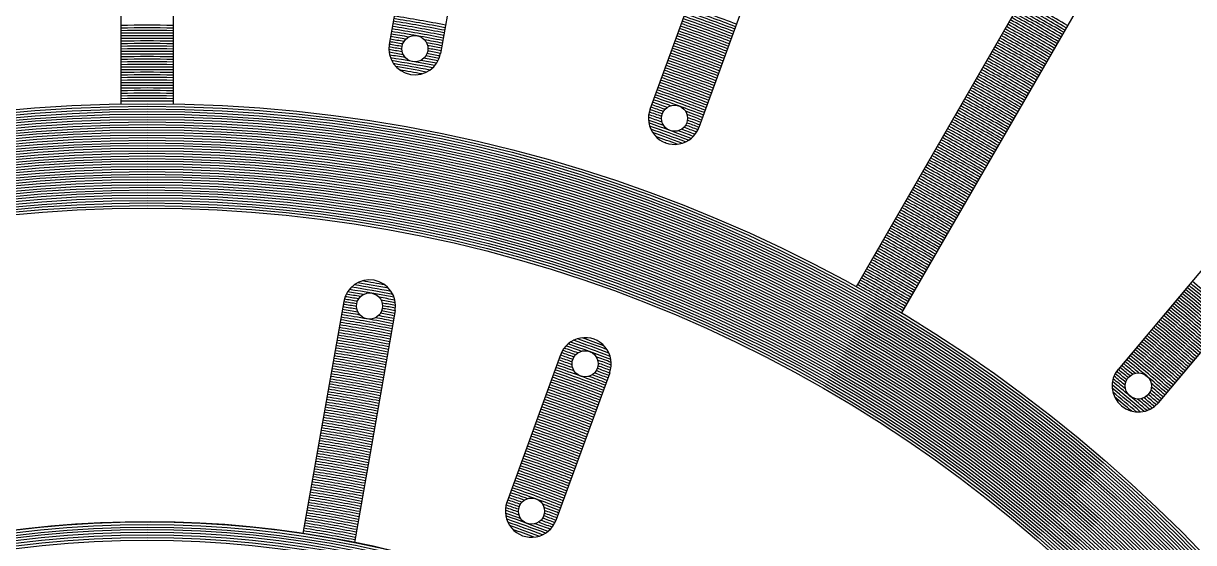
# Model space of a CAD drawing. Header units: millimetres. Extents: x 0 to 2404, y 0 to 1600.
# Drawn here: x 2176.97 to 2199.35, y 1504.33 to 1514.26 of the extents above; entities that cross this region are included whole.
import ezdxf

# ---------------------------------------------------------------- set-up
doc = ezdxf.new("R2010")
doc.units = ezdxf.units.MM

msp = doc.modelspace()

# ---------------------------------------------------------------- linework, layer by layer
for p, q in [((2178.833, 1519.729), (2178.833, 1512.725)), ((2179.833, 1519.729), (2179.833, 1512.725)), ((2184.919, 1519.284), (2183.963, 1513.864)), ((2185.903, 1519.111), (2184.948, 1513.69)), ((2190.834, 1517.79), (2188.952, 1512.617)), ((2191.774, 1517.448), (2189.891, 1512.275)), ((2196.4, 1515.29), (2192.898, 1509.224)), ((2197.266, 1514.79), (2193.764, 1508.724)), ((2201.448, 1511.862), (2197.91, 1507.646)), ((2202.214, 1511.22), (2198.676, 1507.003)), ((2183.095, 1508.944), (2182.313, 1504.506)), ((2184.08, 1508.77), (2183.298, 1504.333)), ((2187.243, 1507.923), (2186.215, 1505.098)), ((2188.183, 1507.581), (2187.155, 1504.756))]:
    msp.add_line(p, q)
for centre, radius in [((2179.333, 1484.729), 46), ((2179.333, 1484.729), 45.95), ((2179.333, 1484.729), 45.9), ((2179.333, 1484.729), 45.85), ((2179.333, 1484.729), 45.8), ((2179.333, 1484.729), 45.75), ((2179.333, 1484.729), 45.7), ((2179.333, 1484.729), 45.65), ((2179.333, 1484.729), 45.6), ((2179.333, 1484.729), 45.55), ((2179.333, 1484.729), 45.5), ((2179.333, 1484.729), 45.45), ((2179.333, 1484.729), 45.4), ((2179.333, 1484.729), 45.35), ((2179.333, 1484.729), 45.3), ((2179.333, 1484.729), 45.25), ((2179.333, 1484.729), 45.2), ((2179.333, 1484.729), 45.15), ((2179.333, 1484.729), 45.1), ((2179.333, 1484.729), 45.05), ((2179.333, 1484.729), 45), ((2179.333, 1484.729), 44.95), ((2179.333, 1484.729), 44.9), ((2179.333, 1484.729), 44.85), ((2179.333, 1484.729), 44.8), ((2179.333, 1484.729), 44.75), ((2179.333, 1484.729), 44.7), ((2179.333, 1484.729), 44.65), ((2179.333, 1484.729), 44.6), ((2179.333, 1484.729), 44.55), ((2179.333, 1484.729), 44.5), ((2179.333, 1484.729), 44.45), ((2179.333, 1484.729), 44.4), ((2179.333, 1484.729), 44.35), ((2179.333, 1484.729), 44.3), ((2179.333, 1484.729), 44.25), ((2179.333, 1484.729), 44.2), ((2179.333, 1484.729), 44.15), ((2179.333, 1484.729), 44.1), ((2179.333, 1484.729), 44.05), ((2179.333, 1484.729), 44), ((2184.456, 1513.781), 0.25), ((2179.333, 1484.729), 28), ((2189.423, 1512.45), 0.25), ((2179.333, 1484.729), 27.95), ((2179.333, 1484.729), 27.9), ((2179.333, 1484.729), 27.85), ((2179.333, 1484.729), 27.8), ((2179.333, 1484.729), 27.75), ((2179.333, 1484.729), 27.7), ((2179.333, 1484.729), 27.65), ((2179.333, 1484.729), 27.6), ((2179.333, 1484.729), 27.55), ((2179.333, 1484.729), 27.5), ((2179.333, 1484.729), 27.45), ((2179.333, 1484.729), 27.4), ((2179.333, 1484.729), 27.35), ((2179.333, 1484.729), 27.3), ((2179.333, 1484.729), 27.25), ((2179.333, 1484.729), 27.2), ((2179.333, 1484.729), 27.15), ((2179.333, 1484.729), 27.1), ((2179.333, 1484.729), 27.05), ((2179.333, 1484.729), 27), ((2179.333, 1484.729), 26.95), ((2179.333, 1484.729), 26.9), ((2179.333, 1484.729), 26.85), ((2179.333, 1484.729), 26.8), ((2179.333, 1484.729), 26.75), ((2179.333, 1484.729), 26.7), ((2179.333, 1484.729), 26.65), ((2179.333, 1484.729), 26.6), ((2179.333, 1484.729), 26.55), ((2179.333, 1484.729), 26.5), ((2179.333, 1484.729), 26.45), ((2179.333, 1484.729), 26.4), ((2179.333, 1484.729), 26.35), ((2179.333, 1484.729), 26.3), ((2179.333, 1484.729), 26.25), ((2179.333, 1484.729), 26.2), ((2179.333, 1484.729), 26.15), ((2179.333, 1484.729), 26.1), ((2179.333, 1484.729), 26.05), ((2179.333, 1484.729), 26), ((2183.588, 1508.857), 0.25), ((2187.713, 1507.752), 0.25), ((2198.296, 1507.328), 0.25), ((2186.687, 1504.933), 0.25), ((2179.333, 1484.729), 20), ((2179.333, 1484.729), 19.95), ((2179.333, 1484.729), 19.9), ((2179.333, 1484.729), 19.85), ((2179.333, 1484.729), 19.8), ((2179.333, 1484.729), 19.75), ((2179.333, 1484.729), 19.7), ((2179.333, 1484.729), 19.65)]:
    msp.add_circle(centre, radius)
for centre, radius, start, end in [((2179.333, 1484.729), 50, 108.2151, 71.6513), ((2179.333, 1484.729), 34.35, 59.166, 60.834), ((2179.333, 1484.729), 31.5, 69.0905, 70.9095), ((2179.333, 1484.729), 31.55, 69.0919, 70.9081), ((2179.333, 1484.729), 31.6, 69.0934, 70.9066), ((2179.333, 1484.729), 34.1, 59.1599, 60.8401), ((2179.333, 1484.729), 34.15, 59.1611, 60.8389), ((2179.333, 1484.729), 34.2, 59.1623, 60.8377), ((2179.333, 1484.729), 34.25, 59.1635, 60.8365), ((2179.333, 1484.729), 34.3, 59.1648, 60.8352), ((2179.333, 1484.729), 29.9, 79.0418, 80.9582), ((2179.333, 1484.729), 29.95, 79.0434, 80.9566), ((2179.333, 1484.729), 30, 79.045, 80.955), ((2179.333, 1484.729), 30.05, 79.0466, 80.9534), ((2179.333, 1484.729), 31.25, 69.0832, 70.9168), ((2179.333, 1484.729), 31.3, 69.0847, 70.9153), ((2179.333, 1484.729), 31.35, 69.0862, 70.9138), ((2179.333, 1484.729), 31.4, 69.0876, 70.9124), ((2179.333, 1484.729), 31.45, 69.0891, 70.9109), ((2179.333, 1484.729), 33.85, 59.1537, 60.8463), ((2179.333, 1484.729), 33.9, 59.1549, 60.8451), ((2179.333, 1484.729), 33.95, 59.1561, 60.8439), ((2179.333, 1484.729), 34, 59.1574, 60.8426), ((2179.333, 1484.729), 34.05, 59.1586, 60.8414), ((2179.333, 1484.729), 29.5, 89.0288, 90.9712), ((2179.333, 1484.729), 29.45, 89.0272, 90.9728), ((2179.333, 1484.729), 29.4, 89.0255, 90.9745), ((2179.333, 1484.729), 29.35, 89.0239, 90.9761), ((2179.333, 1484.729), 29.7, 80.2904, 80.9646), ((2179.333, 1484.729), 29.75, 79.037, 80.963), ((2179.333, 1484.729), 29.8, 79.0386, 80.9614), ((2179.333, 1484.729), 29.85, 79.0402, 80.9598), ((2179.333, 1484.729), 31.05, 69.0773, 70.9227), ((2179.333, 1484.729), 31.1, 69.0788, 70.9212), ((2179.333, 1484.729), 31.15, 69.0803, 70.9197), ((2179.333, 1484.729), 31.2, 69.0818, 70.9182), ((2179.333, 1484.729), 33.55, 59.1461, 60.8539), ((2179.333, 1484.729), 33.6, 59.1474, 60.8526), ((2179.333, 1484.729), 33.65, 59.1486, 60.8514), ((2179.333, 1484.729), 33.7, 59.1499, 60.8501), ((2179.333, 1484.729), 33.75, 59.1511, 60.8489), ((2179.333, 1484.729), 33.8, 59.1524, 60.8476), ((2179.333, 1484.729), 29.3, 89.0222, 90.9778), ((2179.333, 1484.729), 29.25, 89.0205, 90.9795), ((2179.333, 1484.729), 29.2, 89.0189, 90.9811), ((2179.333, 1484.729), 29.15, 89.0172, 90.9828), ((2179.333, 1484.729), 29.1, 89.0155, 90.9845), ((2184.456, 1513.781), 0.5, 170, 350), ((2179.333, 1484.729), 29.45, 80.4762, 80.9671), ((2179.333, 1484.729), 29.5, 80.4856, 80.9712), ((2179.333, 1484.729), 29.55, 80.4753, 80.9695), ((2179.333, 1484.729), 29.6, 80.4443, 80.9679), ((2179.333, 1484.729), 29.65, 80.3875, 80.9662), ((2179.333, 1484.729), 29.7, 79.0354, 79.7096), ((2179.333, 1484.729), 29.65, 79.0338, 79.6125), ((2179.333, 1484.729), 29.6, 79.0321, 79.5557), ((2179.333, 1484.729), 30.8, 69.0698, 70.9302), ((2179.333, 1484.729), 30.85, 69.0713, 70.9287), ((2179.333, 1484.729), 30.9, 69.0728, 70.9272), ((2179.333, 1484.729), 30.95, 69.0743, 70.9257), ((2179.333, 1484.729), 31, 69.0758, 70.9242), ((2179.333, 1484.729), 33.3, 59.1397, 60.8603), ((2179.333, 1484.729), 33.35, 59.141, 60.859), ((2179.333, 1484.729), 33.4, 59.1422, 60.8578), ((2179.333, 1484.729), 33.45, 59.1435, 60.8565), ((2179.333, 1484.729), 33.5, 59.1448, 60.8552), ((2179.333, 1484.729), 29.05, 89.0138, 90.9862), ((2179.333, 1484.729), 29, 89.0121, 90.9879), ((2179.333, 1484.729), 28.95, 89.0104, 90.9896), ((2179.333, 1484.729), 28.9, 89.0087, 90.9913), ((2179.333, 1484.729), 29.4, 80.4458, 80.9531), ((2179.333, 1484.729), 29.35, 80.3894, 80.9288), ((2179.333, 1484.729), 29.3, 80.2923, 80.8931), ((2179.333, 1484.729), 29.25, 79.1554, 80.8446), ((2179.333, 1484.729), 29.35, 79.0712, 79.6106), ((2179.333, 1484.729), 29.4, 79.0469, 79.5542), ((2179.333, 1484.729), 29.45, 79.0329, 79.5238), ((2179.333, 1484.729), 29.5, 79.0288, 79.5144), ((2179.333, 1484.729), 29.55, 79.0305, 79.5247), ((2179.333, 1484.729), 30.55, 69.0622, 70.9378), ((2179.333, 1484.729), 30.6, 69.0638, 70.9362), ((2179.333, 1484.729), 30.65, 69.0653, 70.9347), ((2179.333, 1484.729), 30.7, 69.0668, 70.9332), ((2179.333, 1484.729), 30.75, 69.0683, 70.9317), ((2179.333, 1484.729), 33.05, 59.1332, 60.8668), ((2179.333, 1484.729), 33.1, 59.1345, 60.8655), ((2179.333, 1484.729), 33.15, 59.1358, 60.8642), ((2179.333, 1484.729), 33.2, 59.1371, 60.8629), ((2179.333, 1484.729), 33.25, 59.1384, 60.8616), ((2179.333, 1484.729), 28.85, 89.007, 90.993), ((2179.333, 1484.729), 28.8, 89.0052, 90.9948), ((2179.333, 1484.729), 28.75, 89.0035, 90.9965), ((2179.333, 1484.729), 28.7, 89.0018, 90.9982), ((2179.333, 1484.729), 28.65, 89, 91), ((2179.333, 1484.729), 29.2, 79.2191, 80.7809), ((2179.333, 1484.729), 29.15, 79.3023, 80.6977), ((2179.333, 1484.729), 29.1, 79.4133, 80.5867), ((2179.333, 1484.729), 29.05, 79.5734, 80.4266), ((2179.333, 1484.729), 29.3, 79.1069, 79.7077), ((2179.333, 1484.729), 30.3, 69.0545, 70.9455), ((2179.333, 1484.729), 30.35, 69.056, 70.944), ((2179.333, 1484.729), 30.4, 69.0576, 70.9424), ((2179.333, 1484.729), 30.45, 69.0591, 70.9409), ((2179.333, 1484.729), 30.5, 69.0607, 70.9393), ((2179.333, 1484.729), 32.8, 59.1266, 60.8734), ((2179.333, 1484.729), 32.85, 59.1279, 60.8721), ((2179.333, 1484.729), 32.9, 59.1292, 60.8708), ((2179.333, 1484.729), 32.95, 59.1305, 60.8695), ((2179.333, 1484.729), 33, 59.1318, 60.8682), ((2179.333, 1484.729), 28.6, 88.9983, 91.0017), ((2179.333, 1484.729), 28.55, 88.9965, 91.0035), ((2179.333, 1484.729), 28.5, 88.9948, 91.0052), ((2179.333, 1484.729), 28.45, 88.993, 91.007), ((2179.333, 1484.729), 30.1, 69.0482, 70.9518), ((2179.333, 1484.729), 30.15, 69.0498, 70.9502), ((2179.333, 1484.729), 30.2, 69.0514, 70.9486), ((2179.333, 1484.729), 30.25, 69.0529, 70.9471), ((2179.333, 1484.729), 32.55, 59.1198, 60.8802), ((2179.333, 1484.729), 32.6, 59.1212, 60.8788), ((2179.333, 1484.729), 32.65, 59.1225, 60.8775), ((2179.333, 1484.729), 32.7, 59.1239, 60.8761), ((2179.333, 1484.729), 32.75, 59.1252, 60.8748), ((2179.333, 1484.729), 28.4, 88.9912, 91.0088), ((2179.333, 1484.729), 28.35, 88.9894, 91.0106), ((2179.333, 1484.729), 28.3, 88.9894, 91.0123), ((2179.333, 1484.729), 28.25, 88.9894, 91.0141), ((2179.333, 1484.729), 28.2, 88.9894, 91.0159), ((2179.333, 1484.729), 29.85, 69.0402, 70.9598), ((2179.333, 1484.729), 29.9, 69.0418, 70.9582), ((2179.333, 1484.729), 29.95, 69.0434, 70.9566), ((2179.333, 1484.729), 30, 69.045, 70.955), ((2179.333, 1484.729), 30.05, 69.0466, 70.9534), ((2179.333, 1484.729), 32.3, 59.113, 60.887), ((2179.333, 1484.729), 32.35, 59.1144, 60.8856), ((2179.333, 1484.729), 32.4, 59.1158, 60.8842), ((2179.333, 1484.729), 32.45, 59.1171, 60.8829), ((2179.333, 1484.729), 32.5, 59.1185, 60.8815), ((2179.333, 1484.729), 28.15, 88.9894, 91.0177), ((2179.333, 1484.729), 28.1, 88.9894, 91.0196), ((2179.333, 1484.729), 28.05, 88.9894, 91.0214), ((2179.333, 1484.729), 29.6, 70.4443, 70.9679), ((2179.333, 1484.729), 29.65, 70.3875, 70.9662), ((2179.333, 1484.729), 29.7, 70.2904, 70.9646), ((2179.333, 1484.729), 29.75, 69.037, 70.963), ((2179.333, 1484.729), 29.8, 69.0386, 70.9614), ((2179.333, 1484.729), 32, 59.1047, 60.8953), ((2179.333, 1484.729), 32.05, 59.1061, 60.8939), ((2179.333, 1484.729), 32.1, 59.1075, 60.8925), ((2179.333, 1484.729), 32.15, 59.1089, 60.8911), ((2179.333, 1484.729), 32.2, 59.1103, 60.8897), ((2179.333, 1484.729), 32.25, 59.1117, 60.8883), ((2189.423, 1512.45), 0.5, 159.5144, 340.4856), ((2179.333, 1484.729), 29.35, 70.3894, 70.9288), ((2179.333, 1484.729), 29.4, 70.4458, 70.9532), ((2179.333, 1484.729), 29.45, 70.4762, 70.9671), ((2179.333, 1484.729), 29.5, 70.4856, 70.9712), ((2179.333, 1484.729), 29.55, 70.4753, 70.9695), ((2179.333, 1484.729), 29.7, 69.0354, 69.7096), ((2179.333, 1484.729), 29.65, 69.0338, 69.6125), ((2179.333, 1484.729), 29.6, 69.0321, 69.5557), ((2179.333, 1484.729), 31.75, 59.0977, 60.9023), ((2179.333, 1484.729), 31.8, 59.0991, 60.9009), ((2179.333, 1484.729), 31.85, 59.1005, 60.8995), ((2179.333, 1484.729), 31.9, 59.1019, 60.8981), ((2179.333, 1484.729), 31.95, 59.1033, 60.8967), ((2179.333, 1484.729), 29.3, 70.2923, 70.8931), ((2179.333, 1484.729), 29.25, 69.1554, 70.8446), ((2179.333, 1484.729), 29.2, 69.2191, 70.7809), ((2179.333, 1484.729), 29.15, 69.3023, 70.6977), ((2179.333, 1484.729), 29.35, 69.0712, 69.6106), ((2179.333, 1484.729), 29.4, 69.0468, 69.5542), ((2179.333, 1484.729), 29.45, 69.0329, 69.5238), ((2179.333, 1484.729), 29.5, 69.0288, 69.5144), ((2179.333, 1484.729), 29.55, 69.0305, 69.5247), ((2179.333, 1484.729), 31.5, 59.0905, 60.9095), ((2179.333, 1484.729), 31.55, 59.0919, 60.9081), ((2179.333, 1484.729), 31.6, 59.0934, 60.9066), ((2179.333, 1484.729), 31.65, 59.0948, 60.9052), ((2179.333, 1484.729), 31.7, 59.0962, 60.9038), ((2179.333, 1484.729), 29.1, 69.4133, 70.5867), ((2179.333, 1484.729), 29.05, 69.5734, 70.4266), ((2179.333, 1484.729), 29.3, 69.1069, 69.7077), ((2179.333, 1484.729), 31.25, 59.0832, 60.9168), ((2179.333, 1484.729), 31.3, 59.0847, 60.9153), ((2179.333, 1484.729), 31.35, 59.0862, 60.9138), ((2179.333, 1484.729), 31.4, 59.0876, 60.9124), ((2179.333, 1484.729), 31.45, 59.0891, 60.9109), ((2179.333, 1484.729), 29, 69.9917, 70.0083), ((2179.333, 1484.729), 31, 59.0758, 60.9242), ((2179.333, 1484.729), 31.05, 59.0773, 60.9227), ((2179.333, 1484.729), 31.1, 59.0788, 60.9212), ((2179.333, 1484.729), 31.15, 59.0803, 60.9197), ((2179.333, 1484.729), 31.2, 59.0818, 60.9182), ((2179.333, 1484.729), 30.75, 59.0683, 60.9317), ((2179.333, 1484.729), 30.8, 59.0698, 60.9302), ((2179.333, 1484.729), 30.85, 59.0713, 60.9287), ((2179.333, 1484.729), 30.9, 59.0728, 60.9272), ((2179.333, 1484.729), 30.95, 59.0743, 60.9257), ((2179.333, 1484.729), 30.45, 59.0591, 60.9409), ((2179.333, 1484.729), 30.5, 59.0607, 60.9393), ((2179.333, 1484.729), 30.55, 59.0622, 60.9378), ((2179.333, 1484.729), 30.6, 59.0638, 60.9362), ((2179.333, 1484.729), 30.65, 59.0653, 60.9347), ((2179.333, 1484.729), 30.7, 59.0668, 60.9332), ((2179.333, 1484.729), 30.2, 59.0514, 60.9486), ((2179.333, 1484.729), 30.25, 59.0529, 60.9471), ((2179.333, 1484.729), 30.3, 59.0545, 60.9455), ((2179.333, 1484.729), 30.35, 59.056, 60.944), ((2179.333, 1484.729), 30.4, 59.0576, 60.9424), ((2179.333, 1484.729), 29.95, 59.0434, 60.9566), ((2179.333, 1484.729), 30, 59.045, 60.955), ((2179.333, 1484.729), 30.05, 59.0466, 60.9534), ((2179.333, 1484.729), 30.1, 59.0482, 60.9518), ((2179.333, 1484.729), 30.15, 59.0498, 60.9502), ((2179.333, 1484.729), 29.7, 59.0354, 60.9646), ((2179.333, 1484.729), 29.75, 59.037, 60.963), ((2179.333, 1484.729), 29.8, 59.0386, 60.9614), ((2179.333, 1484.729), 29.85, 59.0402, 60.9598), ((2179.333, 1484.729), 29.9, 59.0418, 60.9582), ((2179.333, 1484.729), 29.45, 59.0272, 60.9728), ((2179.333, 1484.729), 29.5, 59.0288, 60.9712), ((2179.333, 1484.729), 29.55, 59.0305, 60.9695), ((2179.333, 1484.729), 29.6, 59.0321, 60.9679), ((2179.333, 1484.729), 29.65, 59.0338, 60.9662), ((2179.333, 1484.729), 29.2, 59.0189, 60.9811), ((2179.333, 1484.729), 29.25, 59.0205, 60.9795), ((2179.333, 1484.729), 29.3, 59.0222, 60.9778), ((2179.333, 1484.729), 29.35, 59.0239, 60.9761), ((2179.333, 1484.729), 29.4, 59.0255, 60.9745), ((2179.333, 1484.729), 28.9, 59.0087, 60.9913), ((2179.333, 1484.729), 28.95, 59.0104, 60.9896), ((2179.333, 1484.729), 29, 59.0121, 60.9879), ((2179.333, 1484.729), 29.05, 59.0138, 60.9862), ((2179.333, 1484.729), 29.1, 59.0155, 60.9845), ((2179.333, 1484.729), 29.15, 59.0172, 60.9828), ((2179.333, 1484.729), 28.65, 59, 61), ((2179.333, 1484.729), 28.7, 59.0018, 60.9982), ((2179.333, 1484.729), 28.75, 59.0035, 60.9965), ((2179.333, 1484.729), 28.8, 59.0052, 60.9948), ((2179.333, 1484.729), 28.85, 59.007, 60.993), ((2179.333, 1484.729), 28.4, 58.9912, 61.0088), ((2179.333, 1484.729), 28.45, 58.993, 61.007), ((2179.333, 1484.729), 28.5, 58.9948, 61.0052), ((2179.333, 1484.729), 28.55, 58.9965, 61.0035), ((2179.333, 1484.729), 28.6, 58.9983, 61.0017), ((2183.588, 1508.857), 0.5, 350, 170), ((2179.333, 1484.729), 24.95, 79.4949, 80.5051), ((2179.333, 1484.729), 28.15, 58.9894, 61.0177), ((2179.333, 1484.729), 28.2, 58.9894, 61.0159), ((2179.333, 1484.729), 28.25, 58.9894, 61.0141), ((2179.333, 1484.729), 28.3, 58.9894, 61.0123), ((2179.333, 1484.729), 28.35, 58.9894, 61.0106), ((2179.333, 1484.729), 31.7, 49.0962, 50.9038), ((2179.333, 1484.729), 24.7, 80.3494, 81.0674), ((2179.333, 1484.729), 24.75, 78.9925, 81.0075), ((2179.333, 1484.729), 24.8, 79.0702, 80.9298), ((2179.333, 1484.729), 24.85, 79.1708, 80.8292), ((2179.333, 1484.729), 24.9, 79.3041, 80.6959), ((2179.333, 1484.729), 28.05, 58.9894, 61.0214), ((2179.333, 1484.729), 28.1, 58.9894, 61.0196), ((2179.333, 1484.729), 31.45, 49.0891, 50.9109), ((2179.333, 1484.729), 31.5, 49.0905, 50.9095), ((2179.333, 1484.729), 31.55, 49.0919, 50.9081), ((2179.333, 1484.729), 31.6, 49.0934, 50.9066), ((2179.333, 1484.729), 31.65, 49.0948, 50.9052), ((2179.333, 1484.729), 24.45, 80.5734, 81.1718), ((2179.333, 1484.729), 24.5, 80.5847, 81.1694), ((2179.333, 1484.729), 24.55, 80.5723, 81.1623), ((2179.333, 1484.729), 24.6, 80.5348, 81.1434), ((2179.333, 1484.729), 24.65, 80.4663, 81.1121), ((2179.333, 1484.729), 24.7, 78.9326, 79.6506), ((2179.333, 1484.729), 24.65, 78.8879, 79.5337), ((2179.333, 1484.729), 24.6, 78.8566, 79.4652), ((2179.333, 1484.729), 31.15, 49.0803, 50.9197), ((2179.333, 1484.729), 31.2, 49.0818, 50.9182), ((2179.333, 1484.729), 31.25, 49.0832, 50.9168), ((2179.333, 1484.729), 31.3, 49.0847, 50.9153), ((2179.333, 1484.729), 31.35, 49.0862, 50.9138), ((2179.333, 1484.729), 31.4, 49.0876, 50.9124), ((2179.333, 1484.729), 24.25, 78.8186, 81.1814), ((2179.333, 1484.729), 24.3, 80.3522, 81.179), ((2179.333, 1484.729), 24.35, 80.4692, 81.1766), ((2179.333, 1484.729), 24.4, 80.5369, 81.1742), ((2179.333, 1484.729), 24.35, 78.8234, 79.5308), ((2179.333, 1484.729), 24.4, 78.8258, 79.4631), ((2179.333, 1484.729), 24.45, 78.8282, 79.4266), ((2179.333, 1484.729), 24.5, 78.8306, 79.4153), ((2179.333, 1484.729), 24.55, 78.8377, 79.4277), ((2179.333, 1484.729), 30.85, 49.0713, 50.9287), ((2179.333, 1484.729), 30.9, 49.0728, 50.9272), ((2179.333, 1484.729), 30.95, 49.0743, 50.9257), ((2179.333, 1484.729), 31, 49.0758, 50.9242), ((2179.333, 1484.729), 31.05, 49.0773, 50.9227), ((2179.333, 1484.729), 31.1, 49.0788, 50.9212), ((2179.333, 1484.729), 24, 78.8063, 81.1937), ((2179.333, 1484.729), 24.05, 78.8087, 81.1913), ((2179.333, 1484.729), 24.1, 78.8112, 81.1888), ((2179.333, 1484.729), 24.15, 78.8137, 81.1863), ((2179.333, 1484.729), 24.2, 78.8161, 81.1839), ((2179.333, 1484.729), 24.3, 78.821, 79.6478), ((2179.333, 1484.729), 30.55, 49.0622, 50.9378), ((2179.333, 1484.729), 30.6, 49.0638, 50.9362), ((2179.333, 1484.729), 30.65, 49.0653, 50.9347), ((2179.333, 1484.729), 30.7, 49.0668, 50.9332), ((2179.333, 1484.729), 30.75, 49.0683, 50.9317), ((2179.333, 1484.729), 30.8, 49.0698, 50.9302), ((2179.333, 1484.729), 23.8, 78.7962, 81.2038), ((2179.333, 1484.729), 23.85, 78.7987, 81.2013), ((2179.333, 1484.729), 23.9, 78.8013, 81.1987), ((2179.333, 1484.729), 23.95, 78.8038, 81.1962), ((2187.713, 1507.752), 0.5, 339.4153, 160.5847), ((2179.333, 1484.729), 24.9, 69.3041, 70.6959), ((2179.333, 1484.729), 24.95, 69.4949, 70.5051), ((2179.333, 1484.729), 30.25, 49.0529, 50.9471), ((2179.333, 1484.729), 30.3, 49.0545, 50.9455), ((2179.333, 1484.729), 30.35, 49.056, 50.944), ((2179.333, 1484.729), 30.4, 49.0576, 50.9424), ((2179.333, 1484.729), 30.45, 49.0591, 50.9409), ((2179.333, 1484.729), 30.5, 49.0607, 50.9393), ((2179.333, 1484.729), 23.55, 78.7834, 81.2166), ((2179.333, 1484.729), 23.6, 78.786, 81.214), ((2179.333, 1484.729), 23.65, 78.7886, 81.2114), ((2179.333, 1484.729), 23.7, 78.7911, 81.2089), ((2179.333, 1484.729), 23.75, 78.7937, 81.2063), ((2179.333, 1484.729), 24.6, 70.5348, 71.1434), ((2179.333, 1484.729), 24.65, 70.4663, 71.1121), ((2179.333, 1484.729), 24.7, 70.3494, 71.0674), ((2179.333, 1484.729), 24.75, 68.9925, 71.0075), ((2179.333, 1484.729), 24.8, 69.0702, 70.9298), ((2179.333, 1484.729), 24.85, 69.1708, 70.8292), ((2179.333, 1484.729), 29.95, 49.0434, 50.9566), ((2179.333, 1484.729), 30, 49.045, 50.955), ((2179.333, 1484.729), 30.05, 49.0466, 50.9534), ((2179.333, 1484.729), 30.1, 49.0482, 50.9518), ((2179.333, 1484.729), 30.15, 49.0498, 50.9502), ((2179.333, 1484.729), 30.2, 49.0514, 50.9486), ((2179.333, 1484.729), 23.35, 78.773, 81.227), ((2179.333, 1484.729), 23.4, 78.7756, 81.2244), ((2179.333, 1484.729), 23.45, 78.7782, 81.2218), ((2179.333, 1484.729), 23.5, 78.7808, 81.2192), ((2179.333, 1484.729), 24.35, 70.4692, 71.1766), ((2179.333, 1484.729), 24.4, 70.5369, 71.1742), ((2179.333, 1484.729), 24.45, 70.5734, 71.1718), ((2179.333, 1484.729), 24.5, 70.5847, 71.1694), ((2179.333, 1484.729), 24.55, 70.5723, 71.1623), ((2179.333, 1484.729), 24.7, 68.9326, 69.6506), ((2179.333, 1484.729), 24.65, 68.8879, 69.5337), ((2179.333, 1484.729), 24.6, 68.8566, 69.4652), ((2179.333, 1484.729), 29.7, 50.2904, 50.9646), ((2179.333, 1484.729), 29.75, 49.037, 50.963), ((2179.333, 1484.729), 29.8, 49.0386, 50.9614), ((2179.333, 1484.729), 29.85, 49.0402, 50.9598), ((2179.333, 1484.729), 29.9, 49.0418, 50.9582), ((2179.333, 1484.729), 23.1, 78.7597, 81.2403), ((2179.333, 1484.729), 23.15, 78.7624, 81.2376), ((2179.333, 1484.729), 23.2, 78.7651, 81.2349), ((2179.333, 1484.729), 23.25, 78.7677, 81.2323), ((2179.333, 1484.729), 23.3, 78.7704, 81.2296), ((2179.333, 1484.729), 24.1, 68.8112, 71.1888), ((2179.333, 1484.729), 24.15, 68.8137, 71.1863), ((2179.333, 1484.729), 24.2, 68.8161, 71.1839), ((2179.333, 1484.729), 24.25, 68.8186, 71.1814), ((2179.333, 1484.729), 24.3, 70.3522, 71.179), ((2179.333, 1484.729), 24.35, 68.8234, 69.5308), ((2179.333, 1484.729), 24.4, 68.8258, 69.4631), ((2179.333, 1484.729), 24.45, 68.8282, 69.4266), ((2179.333, 1484.729), 24.5, 68.8306, 69.4153), ((2179.333, 1484.729), 24.55, 68.8377, 69.4277), ((2198.296, 1507.328), 0.5, 140, 320), ((2179.333, 1484.729), 29.4, 50.4458, 50.9531), ((2179.333, 1484.729), 29.45, 50.4762, 50.9671), ((2179.333, 1484.729), 29.5, 50.4856, 50.9712), ((2179.333, 1484.729), 29.55, 50.4753, 50.9695), ((2179.333, 1484.729), 29.6, 50.4443, 50.9679), ((2179.333, 1484.729), 29.65, 50.3875, 50.9662), ((2179.333, 1484.729), 22.9, 78.7489, 81.2511), ((2179.333, 1484.729), 22.95, 78.7516, 81.2484), ((2179.333, 1484.729), 23, 78.7543, 81.2457), ((2179.333, 1484.729), 23.05, 78.757, 81.243), ((2179.333, 1484.729), 23.9, 68.8013, 71.1987), ((2179.333, 1484.729), 23.95, 68.8038, 71.1962), ((2179.333, 1484.729), 24, 68.8063, 71.1937), ((2179.333, 1484.729), 24.05, 68.8087, 71.1913), ((2179.333, 1484.729), 24.3, 68.821, 69.6478), ((2179.333, 1484.729), 29.2, 49.2191, 50.7809), ((2179.333, 1484.729), 29.25, 49.1554, 50.8446), ((2179.333, 1484.729), 29.3, 50.2923, 50.8931), ((2179.333, 1484.729), 29.35, 50.3894, 50.9288), ((2179.333, 1484.729), 29.7, 49.0354, 49.7096), ((2179.333, 1484.729), 22.65, 78.7351, 81.2649), ((2179.333, 1484.729), 22.7, 78.7379, 81.2621), ((2179.333, 1484.729), 22.75, 78.7407, 81.2593), ((2179.333, 1484.729), 22.8, 78.7434, 81.2566), ((2179.333, 1484.729), 22.85, 78.7462, 81.2538), ((2179.333, 1484.729), 23.65, 68.7886, 71.2114), ((2179.333, 1484.729), 23.7, 68.7911, 71.2089), ((2179.333, 1484.729), 23.75, 68.7937, 71.2063), ((2179.333, 1484.729), 23.8, 68.7962, 71.2038), ((2179.333, 1484.729), 23.85, 68.7987, 71.2013), ((2179.333, 1484.729), 29.15, 49.3023, 50.6977), ((2179.333, 1484.729), 29.1, 49.4133, 50.5867), ((2179.333, 1484.729), 29.05, 49.5734, 50.4266), ((2179.333, 1484.729), 29.4, 49.0469, 49.5542), ((2179.333, 1484.729), 29.45, 49.0329, 49.5238), ((2179.333, 1484.729), 29.5, 49.0288, 49.5144), ((2179.333, 1484.729), 29.55, 49.0305, 49.5247), ((2179.333, 1484.729), 29.6, 49.0321, 49.5557), ((2179.333, 1484.729), 29.65, 49.0338, 49.6125), ((2179.333, 1484.729), 22.4, 78.721, 81.279), ((2179.333, 1484.729), 22.45, 78.7238, 81.2762), ((2179.333, 1484.729), 22.5, 78.7267, 81.2733), ((2179.333, 1484.729), 22.55, 78.7295, 81.2705), ((2179.333, 1484.729), 22.6, 78.7323, 81.2677), ((2179.333, 1484.729), 23.4, 68.7756, 71.2244), ((2179.333, 1484.729), 23.45, 68.7782, 71.2218), ((2179.333, 1484.729), 23.5, 68.7808, 71.2192), ((2179.333, 1484.729), 23.55, 68.7834, 71.2166), ((2179.333, 1484.729), 23.6, 68.786, 71.214), ((2179.333, 1484.729), 29.3, 49.1069, 49.7077), ((2179.333, 1484.729), 29.35, 49.0712, 49.6106), ((2179.333, 1484.729), 22.2, 78.7094, 81.2906), ((2179.333, 1484.729), 22.25, 78.7123, 81.2877), ((2179.333, 1484.729), 22.3, 78.7152, 81.2848), ((2179.333, 1484.729), 22.35, 78.7181, 81.2819), ((2179.333, 1484.729), 23.15, 68.7624, 71.2376), ((2179.333, 1484.729), 23.2, 68.7651, 71.2349), ((2179.333, 1484.729), 23.25, 68.7677, 71.2323), ((2179.333, 1484.729), 23.3, 68.7704, 71.2296), ((2179.333, 1484.729), 23.35, 68.773, 71.227), ((2179.333, 1484.729), 21.95, 78.6947, 81.3053), ((2179.333, 1484.729), 22, 78.6977, 81.3023), ((2179.333, 1484.729), 22.05, 78.7007, 81.2993), ((2179.333, 1484.729), 22.1, 78.7036, 81.2964), ((2179.333, 1484.729), 22.15, 78.7065, 81.2935), ((2179.333, 1484.729), 22.95, 68.7516, 71.2484), ((2179.333, 1484.729), 23, 68.7543, 71.2457), ((2179.333, 1484.729), 23.05, 68.757, 71.243), ((2179.333, 1484.729), 23.1, 68.7597, 71.2403), ((2179.333, 1484.729), 21.75, 78.6827, 81.3173), ((2179.333, 1484.729), 21.8, 78.6858, 81.3142), ((2179.333, 1484.729), 21.85, 78.6888, 81.3112), ((2179.333, 1484.729), 21.9, 78.6918, 81.3082), ((2179.333, 1484.729), 22.7, 68.7379, 71.2621), ((2179.333, 1484.729), 22.75, 68.7407, 71.2593), ((2179.333, 1484.729), 22.8, 68.7434, 71.2566), ((2179.333, 1484.729), 22.85, 68.7462, 71.2538), ((2179.333, 1484.729), 22.9, 68.7489, 71.2511), ((2179.333, 1484.729), 21.5, 78.6674, 81.3326), ((2179.333, 1484.729), 21.55, 78.6705, 81.3295), ((2179.333, 1484.729), 21.6, 78.6736, 81.3264), ((2179.333, 1484.729), 21.65, 78.6767, 81.3233), ((2179.333, 1484.729), 21.7, 78.6797, 81.3203), ((2179.333, 1484.729), 22.45, 68.7238, 71.2762), ((2179.333, 1484.729), 22.5, 68.7267, 71.2733), ((2179.333, 1484.729), 22.55, 68.7295, 71.2705), ((2179.333, 1484.729), 22.6, 68.7323, 71.2677), ((2179.333, 1484.729), 22.65, 68.7351, 71.2649), ((2179.333, 1484.729), 21.3, 78.6549, 81.3451), ((2179.333, 1484.729), 21.35, 78.6581, 81.3419), ((2179.333, 1484.729), 21.4, 78.6612, 81.3388), ((2179.333, 1484.729), 21.45, 78.6643, 81.3357), ((2179.333, 1484.729), 22.2, 68.7094, 71.2906), ((2179.333, 1484.729), 22.25, 68.7123, 71.2877), ((2179.333, 1484.729), 22.3, 68.7152, 71.2848), ((2179.333, 1484.729), 22.35, 68.7181, 71.2819), ((2179.333, 1484.729), 22.4, 68.721, 71.279), ((2179.333, 1484.729), 21.05, 78.6389, 81.3611), ((2179.333, 1484.729), 21.1, 78.6422, 81.3578), ((2179.333, 1484.729), 21.15, 78.6454, 81.3546), ((2179.333, 1484.729), 21.2, 78.6486, 81.3514), ((2179.333, 1484.729), 21.25, 78.6517, 81.3483), ((2179.333, 1484.729), 22, 68.6977, 71.3023), ((2179.333, 1484.729), 22.05, 68.7007, 71.2993), ((2179.333, 1484.729), 22.1, 68.7036, 71.2964), ((2179.333, 1484.729), 22.15, 68.7065, 71.2935), ((2179.333, 1484.729), 20.85, 78.6259, 81.3741), ((2179.333, 1484.729), 20.9, 78.6292, 81.3708), ((2179.333, 1484.729), 20.95, 78.6324, 81.3676), ((2179.333, 1484.729), 21, 78.6357, 81.3643), ((2179.333, 1484.729), 21.75, 68.6827, 71.3173), ((2179.333, 1484.729), 21.8, 68.6858, 71.3142), ((2179.333, 1484.729), 21.85, 68.6888, 71.3112), ((2179.333, 1484.729), 21.9, 68.6918, 71.3082), ((2179.333, 1484.729), 21.95, 68.6947, 71.3053), ((2179.333, 1484.729), 20.6, 78.6092, 81.3908), ((2179.333, 1484.729), 20.65, 78.6126, 81.3874), ((2179.333, 1484.729), 20.7, 78.6159, 81.3841), ((2179.333, 1484.729), 20.75, 78.6192, 81.3808), ((2179.333, 1484.729), 20.8, 78.6226, 81.3774), ((2186.687, 1504.933), 0.5, 160, 340), ((2179.333, 1484.729), 21.5, 70.6662, 71.3326), ((2179.333, 1484.729), 21.55, 70.652, 71.3295), ((2179.333, 1484.729), 21.6, 70.6092, 71.3264), ((2179.333, 1484.729), 21.65, 70.5311, 71.3233), ((2179.333, 1484.729), 21.7, 70.3979, 71.3203), ((2179.333, 1484.729), 20.4, 78.5956, 81.4044), ((2179.333, 1484.729), 20.45, 78.599, 81.401), ((2179.333, 1484.729), 20.5, 78.6024, 81.3976), ((2179.333, 1484.729), 20.55, 78.6058, 81.3942), ((2179.333, 1484.729), 21.35, 70.5349, 71.2756), ((2179.333, 1484.729), 21.3, 70.4016, 71.227), ((2179.333, 1484.729), 21.4, 70.612, 71.3086), ((2179.333, 1484.729), 21.45, 70.6535, 71.3274), ((2179.333, 1484.729), 21.7, 68.6797, 69.6021), ((2179.333, 1484.729), 21.65, 68.6767, 69.4689), ((2179.333, 1484.729), 21.55, 68.6705, 69.348), ((2179.333, 1484.729), 21.6, 68.6736, 69.3908), ((2179.333, 1484.729), 20, 141.4325, 138.5675), ((2179.333, 1484.729), 20.15, 78.5781, 81.4219), ((2179.333, 1484.729), 20.2, 78.5816, 81.4184), ((2179.333, 1484.729), 20.25, 78.5851, 81.4149), ((2179.333, 1484.729), 20.3, 78.5886, 81.4114), ((2179.333, 1484.729), 20.35, 78.5921, 81.4079), ((2179.333, 1484.729), 21.25, 68.8393, 71.1607), ((2179.333, 1484.729), 21.2, 68.9265, 71.0735), ((2179.333, 1484.729), 21.15, 69.0406, 70.9594), ((2179.333, 1484.729), 21.1, 69.193, 70.807), ((2179.333, 1484.729), 21.3, 68.773, 69.5984), ((2179.333, 1484.729), 21.35, 68.7244, 69.4651), ((2179.333, 1484.729), 21.4, 68.6914, 69.388), ((2179.333, 1484.729), 21.45, 68.6726, 69.3465), ((2179.333, 1484.729), 21.5, 68.6674, 69.3338), ((2179.333, 1484.729), 20.05, 78.571, 81.429), ((2179.333, 1484.729), 20.1, 78.5746, 81.4254), ((2179.333, 1484.729), 21.05, 69.413, 70.587)]:
    msp.add_arc(centre, radius, start, end)

doc.saveas('drawing.dxf')
